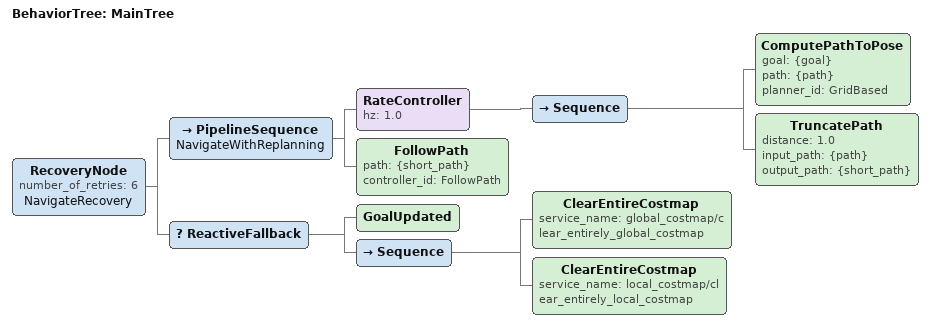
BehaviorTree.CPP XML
<?xml version="1.0"?>
<root main_tree_to_execute="MainTree">
  <BehaviorTree ID="MainTree">
    <RecoveryNode number_of_retries="6" name="NavigateRecovery">
      <PipelineSequence name="NavigateWithReplanning">
        <RateController hz="1.0">
          <Sequence>
            <ComputePathToPose goal="{goal}" path="{path}" planner_id="GridBased"/>
            <TruncatePath distance="1.0" input_path="{path}" output_path="{short_path}"/>
          </Sequence>
        </RateController>
        <FollowPath path="{short_path}" controller_id="FollowPath"/>
      </PipelineSequence>
      <ReactiveFallback>
        <GoalUpdated/>
        <Sequence>
          <ClearEntireCostmap service_name="global_costmap/clear_entirely_global_costmap"/>
          <ClearEntireCostmap service_name="local_costmap/clear_entirely_local_costmap"/>
        </Sequence>
      </ReactiveFallback>
    </RecoveryNode>
  </BehaviorTree>
</root>
